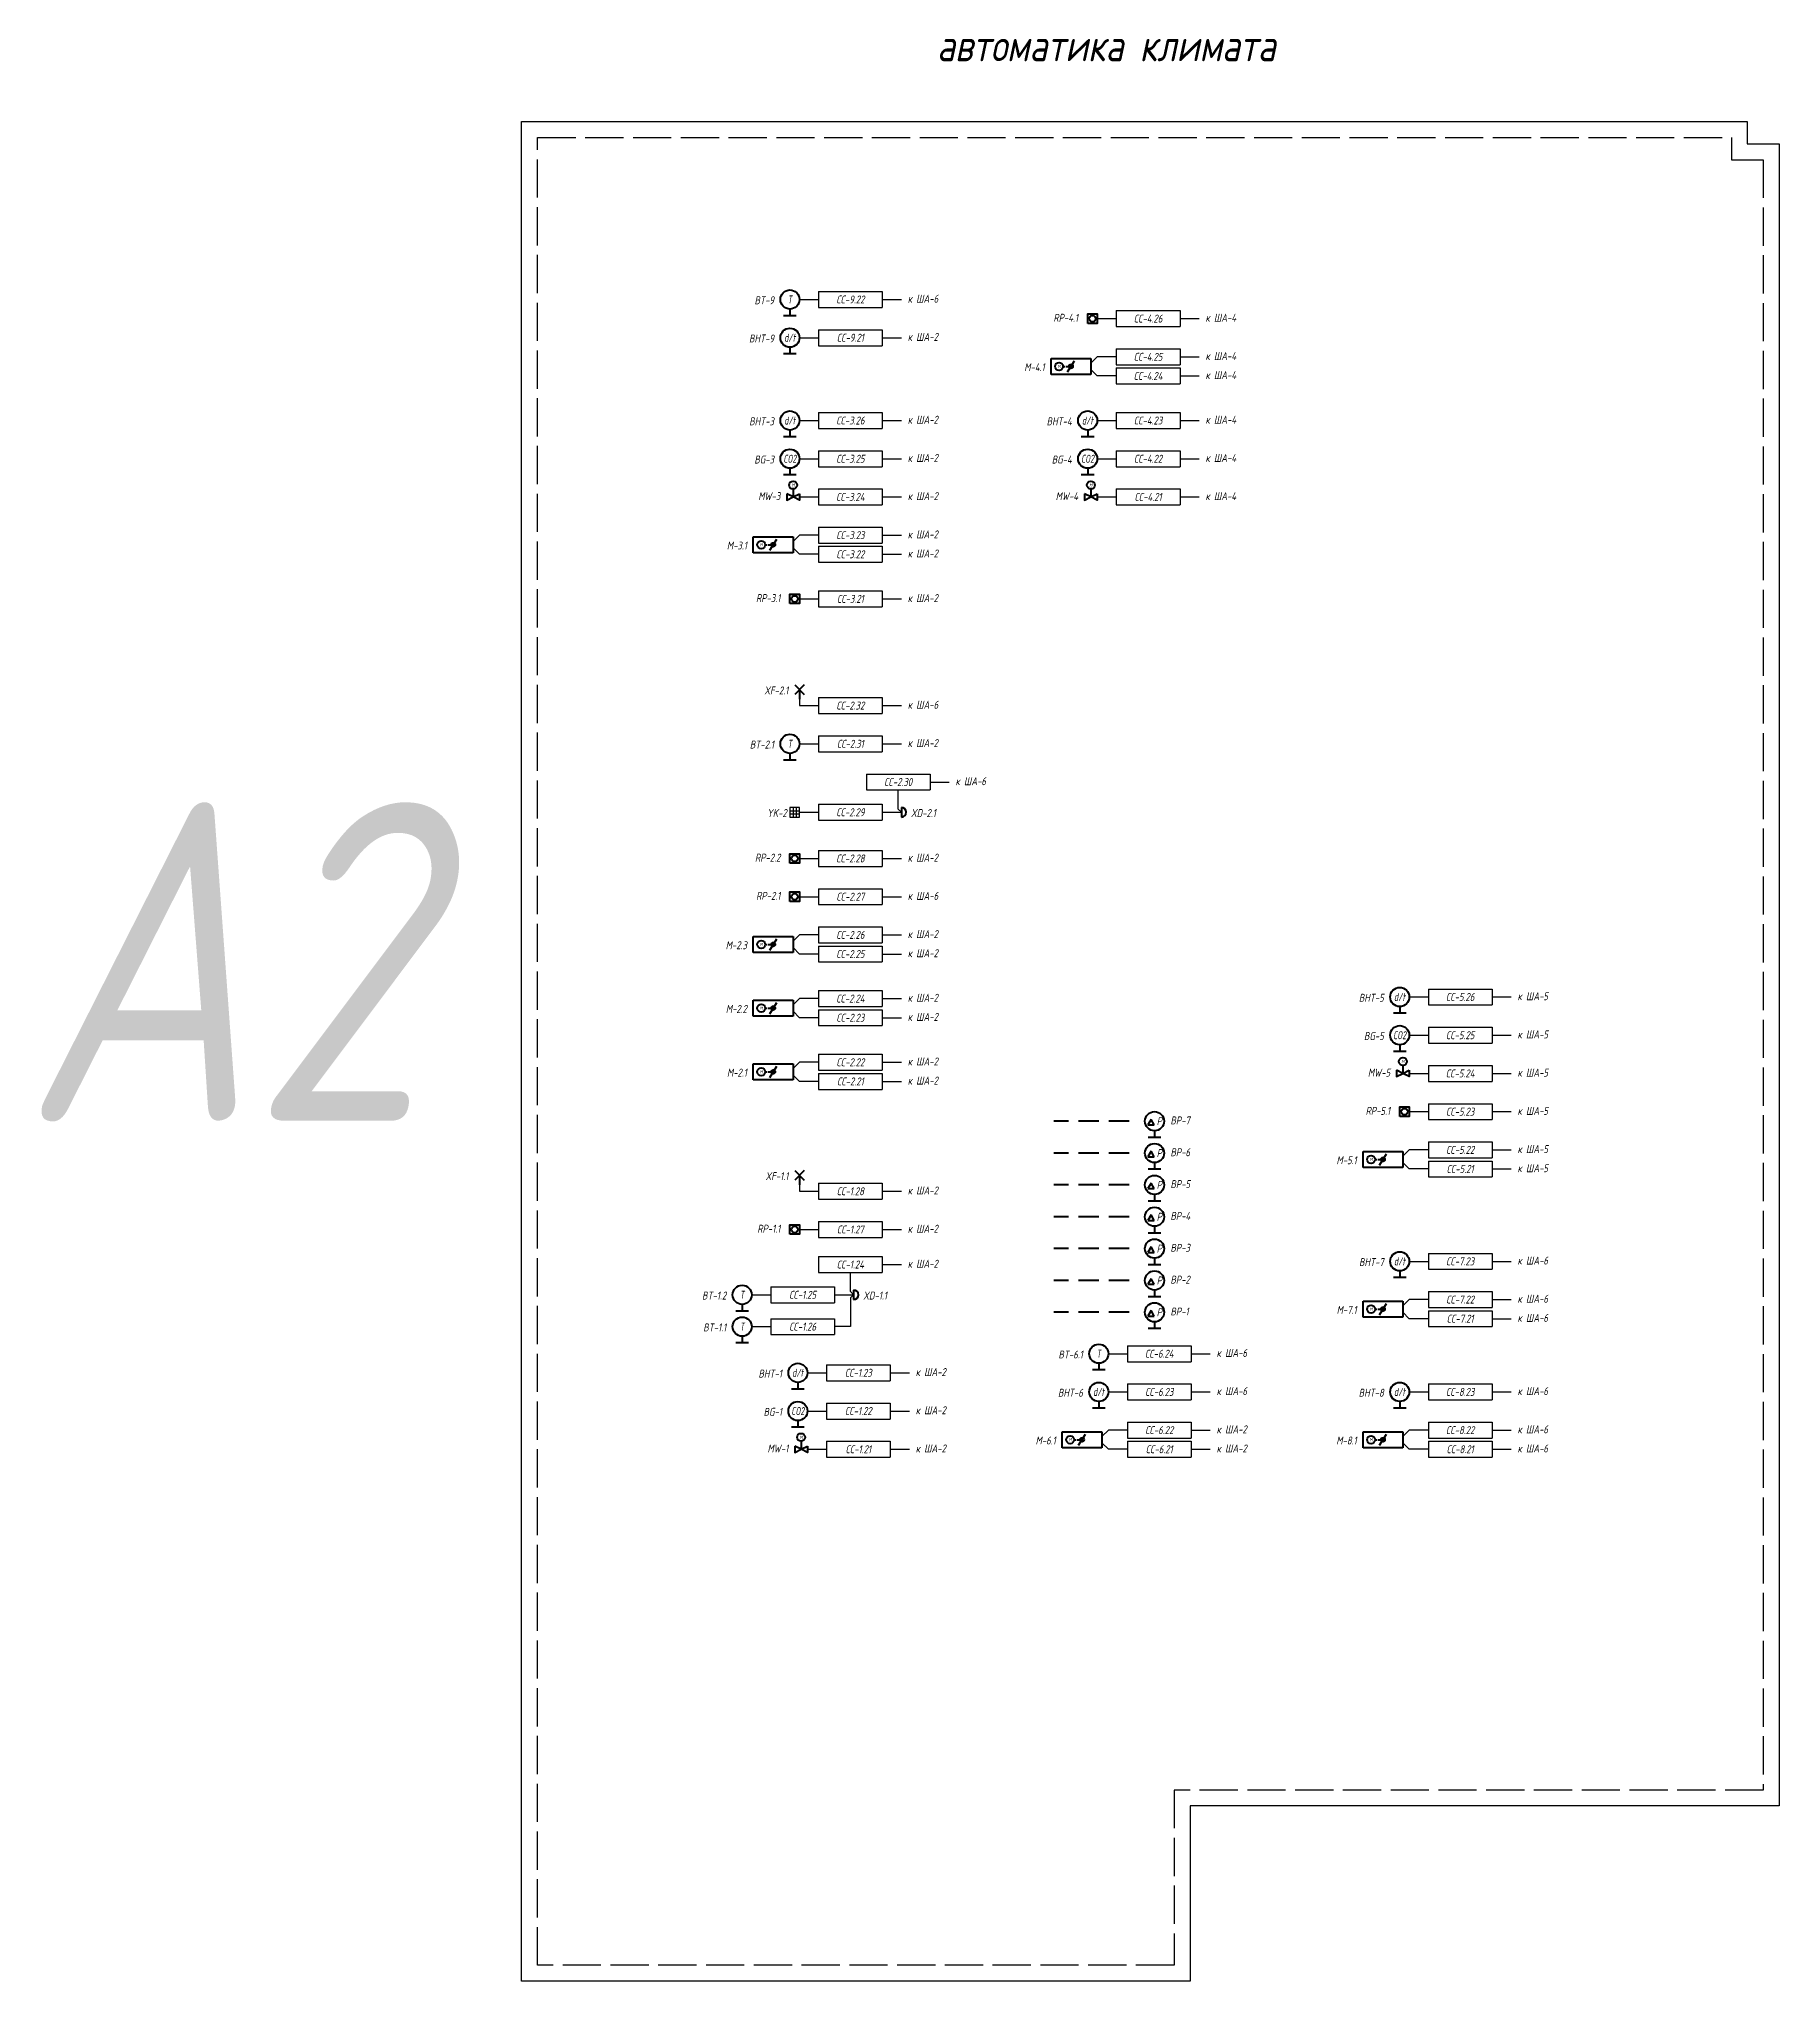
# Model space of a CAD drawing. Header units: millimetres. Extents: x -1048 to 3005, y -1068 to 487.
# Drawn here: x 1382 to 1928, y -452 to 158 of the extents above; entities that cross this region are included whole.
import ezdxf
from ezdxf.enums import TextEntityAlignment as Align

# ---------------------------------------------------------------- set-up
doc = ezdxf.new("R2010")
doc.units = ezdxf.units.MM
doc.linetypes.add('ACAD_ISO02W100', pattern=[15, 12, -3])
doc.linetypes.add('DASHED', pattern=[19.05, 12.7, -6.35])
doc.layers.add('noprint', color=2, linetype='Continuous', plot=False)
doc.styles.get("Standard").update_dxf_attribs({"font": 'arial.ttf'})
doc.styles.add('ГОСТ-ISOCPEUR', font='isocpeui.ttf', dxfattribs={"width": 0.8})
doc.linetypes.add('24AC', pattern='A,20,-5,["24AC",Standard,S=2.54,R=0,X=-5,Y=-1.27],-5', length=30)

# ---------------------------------------------------------------- blocks, each defined once
blk = doc.blocks.new('вентиль с электроприводом')
at = {"color": 0, "linetype": 'DASHED', "lineweight": -2}
blk.add_line((0, 2.5), (0, 0), dxfattribs=at)
at = {"color": 0, "lineweight": -2}
for points in [[(-2, 1), (-2, -1), (0, 0), (-2, 1)], [(2, 1), (2, -1), (0, 0), (2, 1)]]:
    blk.add_lwpolyline(points, dxfattribs=at)
blk.add_circle((0, 3.75), 1.25, dxfattribs=at)
at = {"color": 0, "lineweight": -2, "style": 'ГОСТ-ISOCPEUR', "width": 0.8}
blk.add_text('M', height=1, rotation=360, dxfattribs=at).set_placement((0, 3.75), align=Align.MIDDLE_CENTER)
blk = doc.blocks.new('*T330')
at = {"color": 0, "lineweight": -2}
for p, q in [((0, 0), (20, 0)), ((0, 0), (0, -5)), ((20, 0), (20, -5)), ((0, -5), (20, -5))]:
    blk.add_line(p, q, dxfattribs=at)
at = {"color": 0, "insert": (10, -2.5), "char_height": 2.5, "width": 19, "attachment_point": 5, "style": 'ГОСТ-ISOCPEUR'}
blk.add_mtext('{СС-1.21}', dxfattribs=at)
blk = doc.blocks.new('датчик CO2')
at = {"color": 0, "lineweight": -2}
for p, q in [((-2, 0), (2, 0)), ((0, 2), (0, 0))]:
    blk.add_line(p, q, dxfattribs=at)
blk.add_circle((0, 5), 3, dxfattribs=at)
at = {"color": 0, "lineweight": -2, "style": 'ГОСТ-ISOCPEUR', "width": 0.6}
blk.add_text('CO2', height=2.5, rotation=360, dxfattribs=at).set_placement((-0.01, 5), align=Align.MIDDLE_CENTER)
blk = doc.blocks.new('*T331')
at = {"color": 0, "lineweight": -2}
for p, q in [((0, 0), (20, 0)), ((0, 0), (0, -5)), ((20, 0), (20, -5)), ((0, -5), (20, -5))]:
    blk.add_line(p, q, dxfattribs=at)
at = {"color": 0, "insert": (10, -2.5), "char_height": 2.5, "width": 19, "attachment_point": 5, "style": 'ГОСТ-ISOCPEUR'}
blk.add_mtext('{СС-1.22}', dxfattribs=at)
blk = doc.blocks.new('*T332')
at = {"color": 0, "lineweight": -2}
for p, q in [((0, 0), (20, 0)), ((0, 0), (0, -5)), ((20, 0), (20, -5)), ((0, -5), (20, -5))]:
    blk.add_line(p, q, dxfattribs=at)
at = {"color": 0, "insert": (10, -2.5), "char_height": 2.5, "width": 19, "attachment_point": 5, "style": 'ГОСТ-ISOCPEUR'}
blk.add_mtext('{СС-1.23}', dxfattribs=at)
blk = doc.blocks.new('датчик температуры и влажности')
at = {"color": 0, "lineweight": -2}
for p, q in [((-2, 0), (2, 0)), ((0, 2), (0, 0))]:
    blk.add_line(p, q, dxfattribs=at)
blk.add_circle((0, 5), 3, dxfattribs=at)
at = {"color": 0, "lineweight": -2, "style": 'ГОСТ-ISOCPEUR', "width": 0.6}
blk.add_text('d/t', height=2.5, rotation=360, dxfattribs=at).set_placement((-0.01, 5), align=Align.MIDDLE_CENTER)
blk = doc.blocks.new('*T334')
at = {"color": 0, "lineweight": -2}
for p, q in [((0, 0), (20, 0)), ((0, 0), (0, -5)), ((20, 0), (20, -5)), ((0, -5), (20, -5))]:
    blk.add_line(p, q, dxfattribs=at)
at = {"color": 0, "insert": (10, -2.5), "char_height": 2.5, "width": 19, "attachment_point": 5, "style": 'ГОСТ-ISOCPEUR'}
blk.add_mtext('{СС-6.24}', dxfattribs=at)
blk = doc.blocks.new('датчик температуры')
at = {"color": 0, "lineweight": -2}
for p, q in [((-2, 0), (2, 0)), ((0, 2), (0, 0))]:
    blk.add_line(p, q, dxfattribs=at)
blk.add_circle((0, 5), 3, dxfattribs=at)
at = {"color": 0, "lineweight": -2, "style": 'ГОСТ-ISOCPEUR', "width": 0.6}
blk.add_text('T', height=2.5, rotation=360, dxfattribs=at).set_placement((-0.01, 5), align=Align.MIDDLE_CENTER)
blk = doc.blocks.new('*T348')
at = {"color": 0, "lineweight": -2}
for p, q in [((0, 0), (20, 0)), ((0, 0), (0, -5)), ((20, 0), (20, -5)), ((0, -5), (20, -5))]:
    blk.add_line(p, q, dxfattribs=at)
at = {"color": 0, "insert": (10, -2.5), "char_height": 2.5, "width": 19, "attachment_point": 5, "style": 'ГОСТ-ISOCPEUR'}
blk.add_mtext('{СС-1.24}', dxfattribs=at)
blk = doc.blocks.new('коробка коммутационная')
at = {"color": 0, "lineweight": -2}
blk.add_line((0, 3), (0, 0), dxfattribs=at)
blk.add_arc((0, 1.5), 1.5, 270, 90, dxfattribs=at)
blk = doc.blocks.new('*T349')
at = {"color": 0, "lineweight": -2}
for p, q in [((0, 0), (20, 0)), ((0, 0), (0, -5)), ((20, 0), (20, -5)), ((0, -5), (20, -5))]:
    blk.add_line(p, q, dxfattribs=at)
at = {"color": 0, "insert": (10, -2.5), "char_height": 2.5, "width": 19, "attachment_point": 5, "style": 'ГОСТ-ISOCPEUR'}
blk.add_mtext('{СС-1.25}', dxfattribs=at)
blk = doc.blocks.new('*T350')
at = {"color": 0, "lineweight": -2}
for p, q in [((0, 0), (20, 0)), ((0, 0), (0, -5)), ((20, 0), (20, -5)), ((0, -5), (20, -5))]:
    blk.add_line(p, q, dxfattribs=at)
at = {"color": 0, "insert": (10, -2.5), "char_height": 2.5, "width": 19, "attachment_point": 5, "style": 'ГОСТ-ISOCPEUR'}
blk.add_mtext('{СС-1.26}', dxfattribs=at)
blk = doc.blocks.new('регулятор')
at = {"color": 0, "lineweight": -2}
blk.add_lwpolyline([(-1.5, -1.5), (-1.5, 1.5), (1.5, 1.5), (1.5, -1.5)], close=True, dxfattribs=at)
blk.add_circle((0, 0), 1, dxfattribs=at)
blk = doc.blocks.new('*T351')
at = {"color": 0, "lineweight": -2}
for p, q in [((0, 0), (20, 0)), ((0, 0), (0, -5)), ((20, 0), (20, -5)), ((0, -5), (20, -5))]:
    blk.add_line(p, q, dxfattribs=at)
at = {"color": 0, "insert": (10, -2.5), "char_height": 2.5, "width": 19, "attachment_point": 5, "style": 'ГОСТ-ISOCPEUR'}
blk.add_mtext('{СС-1.27}', dxfattribs=at)
blk = doc.blocks.new('дроссель d100')
at = {"color": 0, "lineweight": -2}
for p, q in [((0, 0), (0, 100)), ((0, 100), (250, 100)), ((250, 0), (0, 0)), ((103, 15), (147, 85)), ((250, 100), (250, 0))]:
    blk.add_line(p, q, dxfattribs=at)
at = {"color": 0, "linetype": 'DASHED', "lineweight": -2}
blk.add_line((75, 50), (125, 50), dxfattribs=at)
at = {"color": 0, "lineweight": -2}
for centre, radius in [((50, 50), 25), ((125, 50), 12.5)]:
    blk.add_circle(centre, radius, dxfattribs=at)
at = {"color": 0, "lineweight": -2, "style": 'ГОСТ-ISOCPEUR', "width": 0.8}
blk.add_text('M', height=20, dxfattribs=at).set_placement((50, 50), align=Align.MIDDLE_CENTER)
blk = doc.blocks.new('*T352')
at = {"color": 0, "lineweight": -2}
for p, q in [((0, 0), (20, 0)), ((0, 0), (0, -5)), ((20, 0), (20, -5)), ((0, -5), (20, -5))]:
    blk.add_line(p, q, dxfattribs=at)
at = {"color": 0, "insert": (10, -2.5), "char_height": 2.5, "width": 19, "attachment_point": 5, "style": 'ГОСТ-ISOCPEUR'}
blk.add_mtext('{СС-2.21}', dxfattribs=at)
blk = doc.blocks.new('*T353')
at = {"color": 0, "lineweight": -2}
for p, q in [((0, 0), (20, 0)), ((0, 0), (0, -5)), ((20, 0), (20, -5)), ((0, -5), (20, -5))]:
    blk.add_line(p, q, dxfattribs=at)
at = {"color": 0, "insert": (10, -2.5), "char_height": 2.5, "width": 19, "attachment_point": 5, "style": 'ГОСТ-ISOCPEUR'}
blk.add_mtext('{СС-2.22}', dxfattribs=at)
blk = doc.blocks.new('*T354')
at = {"color": 0, "lineweight": -2}
for p, q in [((0, 0), (20, 0)), ((0, 0), (0, -5)), ((20, 0), (20, -5)), ((0, -5), (20, -5))]:
    blk.add_line(p, q, dxfattribs=at)
at = {"color": 0, "insert": (10, -2.5), "char_height": 2.5, "width": 19, "attachment_point": 5, "style": 'ГОСТ-ISOCPEUR'}
blk.add_mtext('{СС-2.23}', dxfattribs=at)
blk = doc.blocks.new('*T355')
at = {"color": 0, "lineweight": -2}
for p, q in [((0, 0), (20, 0)), ((0, 0), (0, -5)), ((20, 0), (20, -5)), ((0, -5), (20, -5))]:
    blk.add_line(p, q, dxfattribs=at)
at = {"color": 0, "insert": (10, -2.5), "char_height": 2.5, "width": 19, "attachment_point": 5, "style": 'ГОСТ-ISOCPEUR'}
blk.add_mtext('{СС-2.24}', dxfattribs=at)
blk = doc.blocks.new('*T356')
at = {"color": 0, "lineweight": -2}
for p, q in [((0, 0), (20, 0)), ((0, 0), (0, -5)), ((20, 0), (20, -5)), ((0, -5), (20, -5))]:
    blk.add_line(p, q, dxfattribs=at)
at = {"color": 0, "insert": (10, -2.5), "char_height": 2.5, "width": 19, "attachment_point": 5, "style": 'ГОСТ-ISOCPEUR'}
blk.add_mtext('{СС-2.25}', dxfattribs=at)
blk = doc.blocks.new('*T357')
at = {"color": 0, "lineweight": -2}
for p, q in [((0, 0), (20, 0)), ((0, 0), (0, -5)), ((20, 0), (20, -5)), ((0, -5), (20, -5))]:
    blk.add_line(p, q, dxfattribs=at)
at = {"color": 0, "insert": (10, -2.5), "char_height": 2.5, "width": 19, "attachment_point": 5, "style": 'ГОСТ-ISOCPEUR'}
blk.add_mtext('{СС-2.26}', dxfattribs=at)
blk = doc.blocks.new('*T358')
at = {"color": 0, "lineweight": -2}
for p, q in [((0, 0), (20, 0)), ((0, 0), (0, -5)), ((20, 0), (20, -5)), ((0, -5), (20, -5))]:
    blk.add_line(p, q, dxfattribs=at)
at = {"color": 0, "insert": (10, -2.5), "char_height": 2.5, "width": 19, "attachment_point": 5, "style": 'ГОСТ-ISOCPEUR'}
blk.add_mtext('{СС-2.27}', dxfattribs=at)
blk = doc.blocks.new('*T359')
at = {"color": 0, "lineweight": -2}
for p, q in [((0, 0), (20, 0)), ((0, 0), (0, -5)), ((20, 0), (20, -5)), ((0, -5), (20, -5))]:
    blk.add_line(p, q, dxfattribs=at)
at = {"color": 0, "insert": (10, -2.5), "char_height": 2.5, "width": 19, "attachment_point": 5, "style": 'ГОСТ-ISOCPEUR'}
blk.add_mtext('{СС-2.28}', dxfattribs=at)
blk = doc.blocks.new('клавиатура ОС')
at = {"color": 0}
for p, q in [((0, 2), (3, 2)), ((0, 1), (3, 1)), ((1, 3), (1, 0)), ((2, 3), (2, 0))]:
    blk.add_line(p, q, dxfattribs=at)
blk.add_lwpolyline([(0, 0), (3, 0), (3, 3), (0, 3)], close=True, dxfattribs=at)
blk = doc.blocks.new('*T360')
at = {"color": 0, "lineweight": -2}
for p, q in [((0, 0), (20, 0)), ((0, 0), (0, -5)), ((20, 0), (20, -5)), ((0, -5), (20, -5))]:
    blk.add_line(p, q, dxfattribs=at)
at = {"color": 0, "insert": (10, -2.5), "char_height": 2.5, "width": 19, "attachment_point": 5, "style": 'ГОСТ-ISOCPEUR'}
blk.add_mtext('{СС-2.29}', dxfattribs=at)
blk = doc.blocks.new('*T361')
at = {"color": 0, "lineweight": -2}
for p, q in [((0, 0), (20, 0)), ((0, 0), (0, -5)), ((20, 0), (20, -5)), ((0, -5), (20, -5))]:
    blk.add_line(p, q, dxfattribs=at)
at = {"color": 0, "insert": (10, -2.5), "char_height": 2.5, "width": 19, "attachment_point": 5, "style": 'ГОСТ-ISOCPEUR'}
blk.add_mtext('{СС-2.30}', dxfattribs=at)
blk = doc.blocks.new('*T362')
at = {"color": 0, "lineweight": -2}
for p, q in [((0, 0), (20, 0)), ((0, 0), (0, -5)), ((20, 0), (20, -5)), ((0, -5), (20, -5))]:
    blk.add_line(p, q, dxfattribs=at)
at = {"color": 0, "insert": (10, -2.5), "char_height": 2.5, "width": 19, "attachment_point": 5, "style": 'ГОСТ-ISOCPEUR'}
blk.add_mtext('{СС-3.21}', dxfattribs=at)
blk = doc.blocks.new('*T363')
at = {"color": 0, "lineweight": -2}
for p, q in [((0, 0), (20, 0)), ((0, 0), (0, -5)), ((20, 0), (20, -5)), ((0, -5), (20, -5))]:
    blk.add_line(p, q, dxfattribs=at)
at = {"color": 0, "insert": (10, -2.5), "char_height": 2.5, "width": 19, "attachment_point": 5, "style": 'ГОСТ-ISOCPEUR'}
blk.add_mtext('{СС-3.22}', dxfattribs=at)
blk = doc.blocks.new('*T364')
at = {"color": 0, "lineweight": -2}
for p, q in [((0, 0), (20, 0)), ((0, 0), (0, -5)), ((20, 0), (20, -5)), ((0, -5), (20, -5))]:
    blk.add_line(p, q, dxfattribs=at)
at = {"color": 0, "insert": (10, -2.5), "char_height": 2.5, "width": 19, "attachment_point": 5, "style": 'ГОСТ-ISOCPEUR'}
blk.add_mtext('{СС-3.23}', dxfattribs=at)
blk = doc.blocks.new('*T365')
at = {"color": 0, "lineweight": -2}
for p, q in [((0, 0), (20, 0)), ((0, 0), (0, -5)), ((20, 0), (20, -5)), ((0, -5), (20, -5))]:
    blk.add_line(p, q, dxfattribs=at)
at = {"color": 0, "insert": (10, -2.5), "char_height": 2.5, "width": 19, "attachment_point": 5, "style": 'ГОСТ-ISOCPEUR'}
blk.add_mtext('{СС-3.24}', dxfattribs=at)
blk = doc.blocks.new('*T366')
at = {"color": 0, "lineweight": -2}
for p, q in [((0, 0), (20, 0)), ((0, 0), (0, -5)), ((20, 0), (20, -5)), ((0, -5), (20, -5))]:
    blk.add_line(p, q, dxfattribs=at)
at = {"color": 0, "insert": (10, -2.5), "char_height": 2.5, "width": 19, "attachment_point": 5, "style": 'ГОСТ-ISOCPEUR'}
blk.add_mtext('{СС-3.25}', dxfattribs=at)
blk = doc.blocks.new('*T367')
at = {"color": 0, "lineweight": -2}
for p, q in [((0, 0), (20, 0)), ((0, 0), (0, -5)), ((20, 0), (20, -5)), ((0, -5), (20, -5))]:
    blk.add_line(p, q, dxfattribs=at)
at = {"color": 0, "insert": (10, -2.5), "char_height": 2.5, "width": 19, "attachment_point": 5, "style": 'ГОСТ-ISOCPEUR'}
blk.add_mtext('{СС-3.26}', dxfattribs=at)
blk = doc.blocks.new('*T368')
at = {"color": 0, "lineweight": -2}
for p, q in [((0, 0), (20, 0)), ((0, 0), (0, -5)), ((20, 0), (20, -5)), ((0, -5), (20, -5))]:
    blk.add_line(p, q, dxfattribs=at)
at = {"color": 0, "insert": (10, -2.5), "char_height": 2.5, "width": 19, "attachment_point": 5, "style": 'ГОСТ-ISOCPEUR'}
blk.add_mtext('{СС-9.21}', dxfattribs=at)
blk = doc.blocks.new('*T369')
at = {"color": 0, "lineweight": -2}
for p, q in [((0, 0), (20, 0)), ((0, 0), (0, -5)), ((20, 0), (20, -5)), ((0, -5), (20, -5))]:
    blk.add_line(p, q, dxfattribs=at)
at = {"color": 0, "insert": (10, -2.5), "char_height": 2.5, "width": 19, "attachment_point": 5, "style": 'ГОСТ-ISOCPEUR'}
blk.add_mtext('{СС-9.22}', dxfattribs=at)
blk = doc.blocks.new('*T370')
at = {"color": 0, "lineweight": -2}
for p, q in [((0, 0), (20, 0)), ((0, 0), (0, -5)), ((20, 0), (20, -5)), ((0, -5), (20, -5))]:
    blk.add_line(p, q, dxfattribs=at)
at = {"color": 0, "insert": (10, -2.5), "char_height": 2.5, "width": 19, "attachment_point": 5, "style": 'ГОСТ-ISOCPEUR'}
blk.add_mtext('{СС-6.21}', dxfattribs=at)
blk = doc.blocks.new('*T371')
at = {"color": 0, "lineweight": -2}
for p, q in [((0, 0), (20, 0)), ((0, 0), (0, -5)), ((20, 0), (20, -5)), ((0, -5), (20, -5))]:
    blk.add_line(p, q, dxfattribs=at)
at = {"color": 0, "insert": (10, -2.5), "char_height": 2.5, "width": 19, "attachment_point": 5, "style": 'ГОСТ-ISOCPEUR'}
blk.add_mtext('{СС-6.22}', dxfattribs=at)
blk = doc.blocks.new('*T372')
at = {"color": 0, "lineweight": -2}
for p, q in [((0, 0), (20, 0)), ((0, 0), (0, -5)), ((20, 0), (20, -5)), ((0, -5), (20, -5))]:
    blk.add_line(p, q, dxfattribs=at)
at = {"color": 0, "insert": (10, -2.5), "char_height": 2.5, "width": 19, "attachment_point": 5, "style": 'ГОСТ-ISOCPEUR'}
blk.add_mtext('{СС-6.23}', dxfattribs=at)
blk = doc.blocks.new('*T374')
at = {"color": 0, "lineweight": -2}
for p, q in [((0, 0), (20, 0)), ((0, 0), (0, -5)), ((20, 0), (20, -5)), ((0, -5), (20, -5))]:
    blk.add_line(p, q, dxfattribs=at)
at = {"color": 0, "insert": (10, -2.5), "char_height": 2.5, "width": 19, "attachment_point": 5, "style": 'ГОСТ-ISOCPEUR'}
blk.add_mtext('{СС-5.21}', dxfattribs=at)
blk = doc.blocks.new('*T375')
at = {"color": 0, "lineweight": -2}
for p, q in [((0, 0), (20, 0)), ((0, 0), (0, -5)), ((20, 0), (20, -5)), ((0, -5), (20, -5))]:
    blk.add_line(p, q, dxfattribs=at)
at = {"color": 0, "insert": (10, -2.5), "char_height": 2.5, "width": 19, "attachment_point": 5, "style": 'ГОСТ-ISOCPEUR'}
blk.add_mtext('{СС-5.22}', dxfattribs=at)
blk = doc.blocks.new('*T376')
at = {"color": 0, "lineweight": -2}
for p, q in [((0, 0), (20, 0)), ((0, 0), (0, -5)), ((20, 0), (20, -5)), ((0, -5), (20, -5))]:
    blk.add_line(p, q, dxfattribs=at)
at = {"color": 0, "insert": (10, -2.5), "char_height": 2.5, "width": 19, "attachment_point": 5, "style": 'ГОСТ-ISOCPEUR'}
blk.add_mtext('{СС-5.23}', dxfattribs=at)
blk = doc.blocks.new('*T377')
at = {"color": 0, "lineweight": -2}
for p, q in [((0, 0), (20, 0)), ((0, 0), (0, -5)), ((20, 0), (20, -5)), ((0, -5), (20, -5))]:
    blk.add_line(p, q, dxfattribs=at)
at = {"color": 0, "insert": (10, -2.5), "char_height": 2.5, "width": 19, "attachment_point": 5, "style": 'ГОСТ-ISOCPEUR'}
blk.add_mtext('{СС-5.24}', dxfattribs=at)
blk = doc.blocks.new('*T378')
at = {"color": 0, "lineweight": -2}
for p, q in [((0, 0), (20, 0)), ((0, 0), (0, -5)), ((20, 0), (20, -5)), ((0, -5), (20, -5))]:
    blk.add_line(p, q, dxfattribs=at)
at = {"color": 0, "insert": (10, -2.5), "char_height": 2.5, "width": 19, "attachment_point": 5, "style": 'ГОСТ-ISOCPEUR'}
blk.add_mtext('{СС-5.25}', dxfattribs=at)
blk = doc.blocks.new('*T379')
at = {"color": 0, "lineweight": -2}
for p, q in [((0, 0), (20, 0)), ((0, 0), (0, -5)), ((20, 0), (20, -5)), ((0, -5), (20, -5))]:
    blk.add_line(p, q, dxfattribs=at)
at = {"color": 0, "insert": (10, -2.5), "char_height": 2.5, "width": 19, "attachment_point": 5, "style": 'ГОСТ-ISOCPEUR'}
blk.add_mtext('{СС-5.26}', dxfattribs=at)
blk = doc.blocks.new('*T380')
at = {"color": 0, "lineweight": -2}
for p, q in [((0, 0), (20, 0)), ((0, 0), (0, -5)), ((20, 0), (20, -5)), ((0, -5), (20, -5))]:
    blk.add_line(p, q, dxfattribs=at)
at = {"color": 0, "insert": (10, -2.5), "char_height": 2.5, "width": 19, "attachment_point": 5, "style": 'ГОСТ-ISOCPEUR'}
blk.add_mtext('{СС-8.21}', dxfattribs=at)
blk = doc.blocks.new('*T381')
at = {"color": 0, "lineweight": -2}
for p, q in [((0, 0), (20, 0)), ((0, 0), (0, -5)), ((20, 0), (20, -5)), ((0, -5), (20, -5))]:
    blk.add_line(p, q, dxfattribs=at)
at = {"color": 0, "insert": (10, -2.5), "char_height": 2.5, "width": 19, "attachment_point": 5, "style": 'ГОСТ-ISOCPEUR'}
blk.add_mtext('{СС-8.22}', dxfattribs=at)
blk = doc.blocks.new('*T382')
at = {"color": 0, "lineweight": -2}
for p, q in [((0, 0), (20, 0)), ((0, 0), (0, -5)), ((20, 0), (20, -5)), ((0, -5), (20, -5))]:
    blk.add_line(p, q, dxfattribs=at)
at = {"color": 0, "insert": (10, -2.5), "char_height": 2.5, "width": 19, "attachment_point": 5, "style": 'ГОСТ-ISOCPEUR'}
blk.add_mtext('{СС-8.23}', dxfattribs=at)
blk = doc.blocks.new('*T383')
at = {"color": 0, "lineweight": -2}
for p, q in [((0, 0), (20, 0)), ((0, 0), (0, -5)), ((20, 0), (20, -5)), ((0, -5), (20, -5))]:
    blk.add_line(p, q, dxfattribs=at)
at = {"color": 0, "insert": (10, -2.5), "char_height": 2.5, "width": 19, "attachment_point": 5, "style": 'ГОСТ-ISOCPEUR'}
blk.add_mtext('{СС-7.21}', dxfattribs=at)
blk = doc.blocks.new('*T384')
at = {"color": 0, "lineweight": -2}
for p, q in [((0, 0), (20, 0)), ((0, 0), (0, -5)), ((20, 0), (20, -5)), ((0, -5), (20, -5))]:
    blk.add_line(p, q, dxfattribs=at)
at = {"color": 0, "insert": (10, -2.5), "char_height": 2.5, "width": 19, "attachment_point": 5, "style": 'ГОСТ-ISOCPEUR'}
blk.add_mtext('{СС-7.22}', dxfattribs=at)
blk = doc.blocks.new('*T385')
at = {"color": 0, "lineweight": -2}
for p, q in [((0, 0), (20, 0)), ((0, 0), (0, -5)), ((20, 0), (20, -5)), ((0, -5), (20, -5))]:
    blk.add_line(p, q, dxfattribs=at)
at = {"color": 0, "insert": (10, -2.5), "char_height": 2.5, "width": 19, "attachment_point": 5, "style": 'ГОСТ-ISOCPEUR'}
blk.add_mtext('{СС-7.23}', dxfattribs=at)
blk = doc.blocks.new('датчик давления')
at = {"color": 0, "lineweight": -2}
for p, q in [((-1.09, 5.56), (-2.09, 3.83)), ((-2.09, 3.83), (-0.09, 3.83)), ((-2, 0), (2, 0)), ((-0.09, 3.83), (-1.09, 5.56)), ((0, 2), (0, 0))]:
    blk.add_line(p, q, dxfattribs=at)
blk.add_circle((0, 5), 3, dxfattribs=at)
at = {"color": 0, "lineweight": -2, "style": 'ГОСТ-ISOCPEUR', "width": 0.8}
blk.add_text('P', height=2.5, rotation=360, dxfattribs=at).set_placement((1.5, 5), align=Align.MIDDLE_CENTER)
blk = doc.blocks.new('*T386')
at = {"color": 0, "lineweight": -2}
for p, q in [((0, 0), (20, 0)), ((0, 0), (0, -5)), ((20, 0), (20, -5)), ((0, -5), (20, -5))]:
    blk.add_line(p, q, dxfattribs=at)
at = {"color": 0, "insert": (10, -2.5), "char_height": 2.5, "width": 19, "attachment_point": 5, "style": 'ГОСТ-ISOCPEUR'}
blk.add_mtext('{СС-2.31}', dxfattribs=at)
blk = doc.blocks.new('*T387')
at = {"color": 0, "lineweight": -2}
for p, q in [((0, 0), (20, 0)), ((0, 0), (0, -5)), ((20, 0), (20, -5)), ((0, -5), (20, -5))]:
    blk.add_line(p, q, dxfattribs=at)
at = {"color": 0, "insert": (10, -2.5), "char_height": 2.5, "width": 19, "attachment_point": 5, "style": 'ГОСТ-ISOCPEUR'}
blk.add_mtext('{СС-4.21}', dxfattribs=at)
blk = doc.blocks.new('*T388')
at = {"color": 0, "lineweight": -2}
for p, q in [((0, 0), (20, 0)), ((0, 0), (0, -5)), ((20, 0), (20, -5)), ((0, -5), (20, -5))]:
    blk.add_line(p, q, dxfattribs=at)
at = {"color": 0, "insert": (10, -2.5), "char_height": 2.5, "width": 19, "attachment_point": 5, "style": 'ГОСТ-ISOCPEUR'}
blk.add_mtext('{СС-4.22}', dxfattribs=at)
blk = doc.blocks.new('*T389')
at = {"color": 0, "lineweight": -2}
for p, q in [((0, 0), (20, 0)), ((0, 0), (0, -5)), ((20, 0), (20, -5)), ((0, -5), (20, -5))]:
    blk.add_line(p, q, dxfattribs=at)
at = {"color": 0, "insert": (10, -2.5), "char_height": 2.5, "width": 19, "attachment_point": 5, "style": 'ГОСТ-ISOCPEUR'}
blk.add_mtext('{СС-4.23}', dxfattribs=at)
blk = doc.blocks.new('*T390')
at = {"color": 0, "lineweight": -2}
for p, q in [((0, 0), (20, 0)), ((0, 0), (0, -5)), ((20, 0), (20, -5)), ((0, -5), (20, -5))]:
    blk.add_line(p, q, dxfattribs=at)
at = {"color": 0, "insert": (10, -2.5), "char_height": 2.5, "width": 19, "attachment_point": 5, "style": 'ГОСТ-ISOCPEUR'}
blk.add_mtext('{СС-4.24}', dxfattribs=at)
blk = doc.blocks.new('*T391')
at = {"color": 0, "lineweight": -2}
for p, q in [((0, 0), (20, 0)), ((0, 0), (0, -5)), ((20, 0), (20, -5)), ((0, -5), (20, -5))]:
    blk.add_line(p, q, dxfattribs=at)
at = {"color": 0, "insert": (10, -2.5), "char_height": 2.5, "width": 19, "attachment_point": 5, "style": 'ГОСТ-ISOCPEUR'}
blk.add_mtext('{СС-4.25}', dxfattribs=at)
blk = doc.blocks.new('*T392')
at = {"color": 0, "lineweight": -2}
for p, q in [((0, 0), (20, 0)), ((0, 0), (0, -5)), ((20, 0), (20, -5)), ((0, -5), (20, -5))]:
    blk.add_line(p, q, dxfattribs=at)
at = {"color": 0, "insert": (10, -2.5), "char_height": 2.5, "width": 19, "attachment_point": 5, "style": 'ГОСТ-ISOCPEUR'}
blk.add_mtext('{СС-4.26}', dxfattribs=at)
blk = doc.blocks.new('*T468')
at = {"color": 0, "lineweight": -2}
for p, q in [((0, 0), (20, 0)), ((0, 0), (0, -5)), ((20, 0), (20, -5)), ((0, -5), (20, -5))]:
    blk.add_line(p, q, dxfattribs=at)
at = {"color": 0, "insert": (10, -2.5), "char_height": 2.5, "width": 19, "attachment_point": 5, "style": 'ГОСТ-ISOCPEUR'}
blk.add_mtext('{СС-1.28}', dxfattribs=at)
blk = doc.blocks.new('стац. точка')
at = {"color": 0, "lineweight": -2}
for p, q in [((-1.5, 1.5), (1.5, -1.5)), ((1.5, 1.5), (-1.5, -1.5)), ((0, 0), (0, -3))]:
    blk.add_line(p, q, dxfattribs=at)
blk = doc.blocks.new('*T469')
at = {"color": 0, "lineweight": -2}
for p, q in [((0, 0), (20, 0)), ((0, 0), (0, -5)), ((20, 0), (20, -5)), ((0, -5), (20, -5))]:
    blk.add_line(p, q, dxfattribs=at)
at = {"color": 0, "insert": (10, -2.5), "char_height": 2.5, "width": 19, "attachment_point": 5, "style": 'ГОСТ-ISOCPEUR'}
blk.add_mtext('{СС-2.32}', dxfattribs=at)

msp = doc.modelspace()

# ---------------------------------------------------------------- linework, layer by layer
at = {"ltscale": 0.2}
for p, q in [((1620.76, 76), (1626.76, 76)), ((1646.76, 76), (1652.76, 76)), ((1714.26, 70), (1720.26, 70)), ((1740.26, 70), (1746.26, 70)), ((1620.76, 64), (1626.76, 64)), ((1646.76, 64), (1652.76, 64)), ((1740.26, 58), (1746.26, 58)), ((1620.76, 38), (1626.76, 38)), ((1646.76, 38), (1652.76, 38)), ((1714.26, 38), (1720.26, 38)), ((1740.26, 38), (1746.26, 38)), ((1620.76, 26), (1626.76, 26)), ((1646.76, 26), (1652.76, 26)), ((1714.26, 26), (1720.26, 26)), ((1740.26, 26), (1746.26, 26)), ((1646.76, 2), (1652.76, 2)), ((1620.76, -18), (1626.76, -18)), ((1646.76, -18), (1652.76, -18)), ((1646.76, -51.5), (1652.76, -51.5)), ((1620.76, -63.5), (1626.76, -63.5)), ((1646.76, -63.5), (1652.76, -63.5)), ((1661.76, -75.5), (1667.76, -75.5)), ((1620.76, -85), (1626.76, -85)), ((1646.76, -85), (1652.76, -85)), ((1620.76, -99.5), (1626.76, -99.5)), ((1646.76, -99.5), (1652.76, -99.5)), ((1620.76, -111.5), (1626.76, -111.5)), ((1646.76, -111.5), (1652.76, -111.5)), ((1646.76, -123.5), (1652.76, -123.5)), ((1646.76, -143.5), (1652.76, -143.5)), ((1812.26, -143), (1818.26, -143)), ((1838.26, -143), (1844.26, -143)), ((1812.26, -155), (1818.26, -155)), ((1838.26, -155), (1844.26, -155)), ((1646.76, -163.5), (1652.76, -163.5)), ((1812.26, -179), (1818.26, -179)), ((1838.26, -179), (1844.26, -179)), ((1838.26, -191), (1844.26, -191)), ((1646.76, -204), (1652.76, -204)), ((1620.76, -216), (1626.76, -216)), ((1646.76, -216), (1652.76, -216)), ((1646.76, -227), (1652.76, -227)), ((1812.26, -226), (1818.26, -226)), ((1838.26, -226), (1844.26, -226)), ((1605.76, -236.5), (1611.76, -236.5)), ((1631.76, -236.5), (1637.76, -236.5)), ((1838.26, -238), (1844.26, -238)), ((1605.76, -246.5), (1611.76, -246.5)), ((1717.76, -255), (1723.76, -255)), ((1743.76, -255), (1749.76, -255)), ((1623.26, -261), (1629.26, -261)), ((1649.26, -261), (1655.26, -261)), ((1717.76, -267), (1723.76, -267)), ((1743.76, -267), (1749.76, -267)), ((1812.26, -267), (1818.26, -267)), ((1838.26, -267), (1844.26, -267)), ((1623.26, -273), (1629.26, -273)), ((1649.26, -273), (1655.26, -273)), ((1743.76, -279), (1749.76, -279)), ((1838.26, -279), (1844.26, -279))]:
    msp.add_line(p, q, dxfattribs=at)
at = {"linetype": '24AC', "ltscale": 0.2}
for p, q in [((1740.26, 52), (1746.26, 52)), ((1620.76, 14), (1626.76, 14)), ((1646.76, 14), (1652.76, 14)), ((1714.26, 14), (1720.26, 14)), ((1740.26, 14), (1746.26, 14)), ((1646.76, -4), (1652.76, -4)), ((1646.76, -129.5), (1652.76, -129.5)), ((1646.76, -149.5), (1652.76, -149.5)), ((1646.76, -169.5), (1652.76, -169.5)), ((1812.26, -167), (1818.26, -167)), ((1838.26, -167), (1844.26, -167)), ((1838.26, -197), (1844.26, -197)), ((1838.26, -244), (1844.26, -244)), ((1623.26, -285), (1629.26, -285)), ((1649.26, -285), (1655.26, -285)), ((1743.76, -285), (1749.76, -285)), ((1838.26, -285), (1844.26, -285))]:
    msp.add_line(p, q, dxfattribs=at)
at = {"linetype": 'DASHED', "lineweight": 40, "ltscale": 0.5}
for p, q in [((1724.26, -182), (1700.6, -182)), ((1724.26, -192), (1700.6, -192)), ((1724.26, -202), (1700.6, -202)), ((1724.26, -212), (1700.6, -212)), ((1724.26, -222), (1700.6, -222)), ((1724.26, -232), (1700.6, -232)), ((1724.26, -242), (1700.6, -242))]:
    msp.add_line(p, q, dxfattribs=at)
for points in [[(1720.26, 58), (1714.26, 58), (1712.26, 56)], [(1626.76, 2), (1620.76, 2), (1618.76, 0)], [(1626.76, -123.5), (1620.76, -123.5), (1618.76, -125.5)], [(1626.76, -143.5), (1620.76, -143.5), (1618.76, -145.5)], [(1626.76, -163.5), (1620.76, -163.5), (1618.76, -165.5)], [(1818.26, -191), (1812.26, -191), (1810.26, -193)], [(1818.26, -238), (1812.26, -238), (1810.26, -240)], [(1723.76, -279), (1717.76, -279), (1715.76, -281)], [(1818.26, -279), (1812.26, -279), (1810.26, -281)]]:
    msp.add_lwpolyline(points)
at = {"linetype": '24AC', "ltscale": 0.2, "flags": 128}
for points in [[(1720.26, 52), (1714.26, 52), (1712.26, 54)], [(1626.76, -4), (1620.76, -4), (1618.76, -2)], [(1626.76, -129.5), (1620.76, -129.5), (1618.76, -127.5)], [(1626.76, -149.5), (1620.76, -149.5), (1618.76, -147.5)], [(1626.76, -169.5), (1620.76, -169.5), (1618.76, -167.5)], [(1818.26, -197), (1812.26, -197), (1810.26, -195)], [(1818.26, -244), (1812.26, -244), (1810.26, -242)], [(1723.76, -285), (1717.76, -285), (1715.76, -283)], [(1818.26, -285), (1812.26, -285), (1810.26, -283)]]:
    msp.add_lwpolyline(points, dxfattribs=at)
at = {"ltscale": 0.2, "flags": 128}
for points in [[(1620.76, -49.5), (1620.76, -51.5), (1626.76, -51.5)], [(1620.76, -202), (1620.76, -204), (1626.76, -204)], [(1637.76, -236.5), (1636.76, -237.5), (1636.76, -246.5), (1631.76, -246.5)]]:
    msp.add_lwpolyline(points, dxfattribs=at)
at = {"ltscale": 8, "flags": 128}
for points in [[(1652.76, -85), (1651.76, -84), (1651.76, -78)], [(1637.76, -236.5), (1636.76, -235.5), (1636.76, -229.5)]]:
    msp.add_lwpolyline(points, dxfattribs=at)
at = {"layer": 'noprint'}
msp.add_lwpolyline([(1533.5, 131.88), (1918.42, 131.88), (1918.42, 124.88), (1928.42, 124.88), (1928.42, -397), (1743.42, -397), (1743.42, -452), (1533.5, -452)], close=True, dxfattribs=at)
at = {"layer": 'noprint', "linetype": 'ACAD_ISO02W100'}
msp.add_lwpolyline([(1538.5, 126.88), (1913.42, 126.88), (1913.42, 119.88), (1923.42, 119.88), (1923.42, -392), (1738.42, -392), (1738.42, -447), (1538.5, -447)], close=True, dxfattribs=at)

# ---------------------------------------------------------------- block references
at = {"lineweight": 40}
for name, p in [('датчик температуры', (1617.76, 71)), ('регулятор', (1712.76, 70)), ('датчик температуры и влажности', (1617.76, 59)), ('датчик температуры и влажности', (1617.76, 33)), ('датчик температуры и влажности', (1711.26, 33)), ('датчик CO2', (1617.76, 21)), ('датчик CO2', (1711.26, 21)), ('вентиль с электроприводом', (1618.76, 14)), ('вентиль с электроприводом', (1712.26, 14)), ('регулятор', (1619.26, -18)), ('датчик температуры', (1617.76, -68.5)), ('клавиатура ОС', (1617.76, -86.5)), ('коробка коммутационная', (1652.76, -86.5)), ('регулятор', (1619.26, -99.5)), ('регулятор', (1619.26, -111.5)), ('датчик температуры и влажности', (1809.26, -148)), ('датчик CO2', (1809.26, -160)), ('вентиль с электроприводом', (1810.26, -167)), ('датчик давления', (1732.26, -187)), ('регулятор', (1810.76, -179)), ('датчик давления', (1732.26, -197)), ('датчик давления', (1732.26, -207)), ('датчик давления', (1732.26, -217)), ('регулятор', (1619.26, -216)), ('датчик давления', (1732.26, -227)), ('датчик температуры и влажности', (1809.26, -231)), ('датчик давления', (1732.26, -237)), ('датчик температуры', (1602.76, -241.5)), ('коробка коммутационная', (1637.76, -238)), ('датчик температуры', (1602.76, -251.5)), ('датчик давления', (1732.26, -247)), ('датчик температуры', (1714.76, -260)), ('датчик температуры и влажности', (1620.26, -266)), ('датчик температуры и влажности', (1714.76, -272)), ('датчик температуры и влажности', (1809.26, -272)), ('датчик CO2', (1620.26, -278)), ('вентиль с электроприводом', (1621.26, -285))]:
    msp.add_blockref(name, p, dxfattribs=at)
for name, p in [('*T369', (1626.76, 78.5)), ('*T392', (1720.26, 72.5)), ('*T368', (1626.76, 66.5)), ('*T391', (1720.26, 60.5)), ('*T390', (1720.26, 54.5)), ('*T367', (1626.76, 40.5)), ('*T389', (1720.26, 40.5)), ('*T366', (1626.76, 28.5)), ('*T388', (1720.26, 28.5)), ('*T365', (1626.76, 16.5)), ('*T387', (1720.26, 16.5)), ('*T364', (1626.76, 4.5)), ('*T363', (1626.76, -1.5)), ('*T362', (1626.76, -15.5)), ('*T469', (1626.76, -49)), ('*T386', (1626.76, -61)), ('*T361', (1641.76, -73)), ('*T360', (1626.76, -82.5)), ('*T359', (1626.76, -97)), ('*T358', (1626.76, -109)), ('*T357', (1626.76, -121)), ('*T356', (1626.76, -127)), ('*T355', (1626.76, -141)), ('*T379', (1818.26, -140.5)), ('*T354', (1626.76, -147)), ('*T378', (1818.26, -152.5)), ('*T353', (1626.76, -161)), ('*T377', (1818.26, -164.5)), ('*T352', (1626.76, -167)), ('*T376', (1818.26, -176.5)), ('*T375', (1818.26, -188.5)), ('*T374', (1818.26, -194.5)), ('*T468', (1626.76, -201.5)), ('*T351', (1626.76, -213.5)), ('*T348', (1626.76, -224.5)), ('*T385', (1818.26, -223.5)), ('*T349', (1611.76, -234)), ('*T384', (1818.26, -235.5)), ('*T383', (1818.26, -241.5)), ('*T350', (1611.76, -244)), ('*T334', (1723.76, -252.5)), ('*T332', (1629.26, -258.5)), ('*T372', (1723.76, -264.5)), ('*T382', (1818.26, -264.5)), ('*T331', (1629.26, -270.5)), ('*T371', (1723.76, -276.5)), ('*T381', (1818.26, -276.5)), ('*T330', (1629.26, -282.5)), ('*T370', (1723.76, -282.5)), ('*T380', (1818.26, -282.5))]:
    msp.add_blockref(name, p)
at = {"lineweight": 40, "xscale": 0.05, "yscale": 0.05, "zscale": 0.05, "rotation": 360}
for p in [(1699.76, 52.5), (1606.26, -3.5), (1606.26, -129), (1606.26, -149), (1606.26, -169), (1797.76, -196.5), (1797.76, -243.5), (1703.26, -284.5), (1797.76, -284.5)]:
    msp.add_blockref('дроссель d100', p, dxfattribs=at)
at = {"color": 5, "lineweight": 40}
for p in [(1620.76, -46.5), (1620.76, -199)]:
    msp.add_blockref('стац. точка', p, dxfattribs=at)

# ---------------------------------------------------------------- texts
at = {"style": 'ГОСТ-ISOCPEUR', "width": 0.8}
for s, p in [('BT-9', (1612.76, 74.5)), ('RP-4.1', (1708.26, 69)), ('BHT-9', (1612.76, 62.5)), ('M-4.1', (1697.76, 53.5)), ('BHT-3', (1612.76, 36.5)), ('BHT-4', (1706.26, 36.5)), ('BG-3', (1612.76, 24.5)), ('BG-4', (1706.26, 24.5)), ('MW-3', (1614.76, 13)), ('MW-4', (1708.26, 13)), ('M-3.1', (1604.26, -2.5)), ('RP-3.1', (1614.76, -19)), ('XF-2.1', (1617.26, -48)), ('BT-2.1', (1612.76, -65)), ('YK-2', (1616.76, -86.5)), ('RP-2.2', (1614.76, -100.5)), ('RP-2.1', (1614.76, -112.5)), ('M-2.3', (1604.26, -128)), ('M-2.2', (1604.26, -148)), ('BHT-5', (1804.26, -144.5)), ('BG-5', (1804.26, -156.5)), ('M-2.1', (1604.26, -168)), ('MW-5', (1806.26, -168)), ('RP-5.1', (1806.26, -180)), ('M-5.1', (1795.76, -195.5)), ('XF-1.1', (1617.26, -200.5)), ('RP-1.1', (1614.76, -217)), ('BHT-7', (1804.26, -227.5)), ('BT-1.2', (1597.76, -238)), ('M-7.1', (1795.76, -242.5)), ('BT-1.1', (1597.76, -248)), ('BT-6.1', (1709.76, -256.5)), ('BHT-1', (1615.26, -262.5)), ('BHT-6', (1709.76, -268.5)), ('BHT-8', (1804.26, -268.5)), ('BG-1', (1615.26, -274.5)), ('MW-1', (1617.26, -286)), ('M-6.1', (1701.26, -283.5)), ('M-8.1', (1795.76, -283.5))]:
    msp.add_text(s, height=2.5, dxfattribs=at).set_placement(p, align=Align.RIGHT)
for s, p in [('к ША-6', (1654.76, 75)), ('к ША-4', (1748.26, 69)), ('к ША-2', (1654.76, 63)), ('к ША-4', (1748.26, 57)), ('к ША-4', (1748.26, 51)), ('к ША-2', (1654.76, 37)), ('к ША-4', (1748.26, 37)), ('к ША-2', (1654.76, 25)), ('к ША-4', (1748.26, 25)), ('к ША-2', (1654.76, 13)), ('к ША-4', (1748.26, 13)), ('к ША-2', (1654.76, 1)), ('к ША-2', (1654.76, -5)), ('к ША-2', (1654.76, -19)), ('к ША-6', (1654.76, -52.5)), ('к ША-2', (1654.76, -64.5)), ('к ША-6', (1669.76, -76.5)), ('XD-2.1', (1655.76, -86.5)), ('к ША-2', (1654.76, -100.5)), ('к ША-6', (1654.76, -112.5)), ('к ША-2', (1654.76, -124.5)), ('к ША-2', (1654.76, -130.5)), ('к ША-2', (1654.76, -144.5)), ('к ША-5', (1846.26, -144)), ('к ША-2', (1654.76, -150.5)), ('к ША-5', (1846.26, -156)), ('к ША-2', (1654.76, -164.5)), ('к ША-2', (1654.76, -170.5)), ('к ША-5', (1846.26, -168)), ('BP-7', (1737.26, -183)), ('к ША-5', (1846.26, -180)), ('BP-6', (1737.26, -193)), ('к ША-5', (1846.26, -192)), ('BP-5', (1737.26, -203)), ('к ША-5', (1846.26, -198)), ('к ША-2', (1654.76, -205)), ('BP-4', (1737.26, -213)), ('к ША-2', (1654.76, -217)), ('к ША-2', (1654.76, -228)), ('BP-3', (1737.26, -223)), ('к ША-6', (1846.26, -227)), ('BP-2', (1737.26, -233)), ('XD-1.1', (1640.76, -238)), ('к ША-6', (1846.26, -239)), ('BP-1', (1737.26, -243)), ('к ША-6', (1846.26, -245)), ('к ША-6', (1751.76, -256)), ('к ША-2', (1657.26, -262)), ('к ША-6', (1751.76, -268)), ('к ША-6', (1846.26, -268)), ('к ША-2', (1657.26, -274)), ('к ША-2', (1751.76, -280)), ('к ША-6', (1846.26, -280)), ('к ША-2', (1657.26, -286)), ('к ША-2', (1751.76, -286)), ('к ША-6', (1846.26, -286))]:
    msp.add_text(s, height=2.5, dxfattribs=at).set_placement(p)
at = {"layer": 'noprint', "style": 'ГОСТ-ISOCPEUR', "width": 0.8}
for s, height, p in [('автоматика климата', 10, (1663.93, 150.8)), ('А2', 100, (1376.2, -181.86))]:
    msp.add_text(s, height=height, dxfattribs=at).set_placement(p)

doc.saveas('drawing.dxf')
